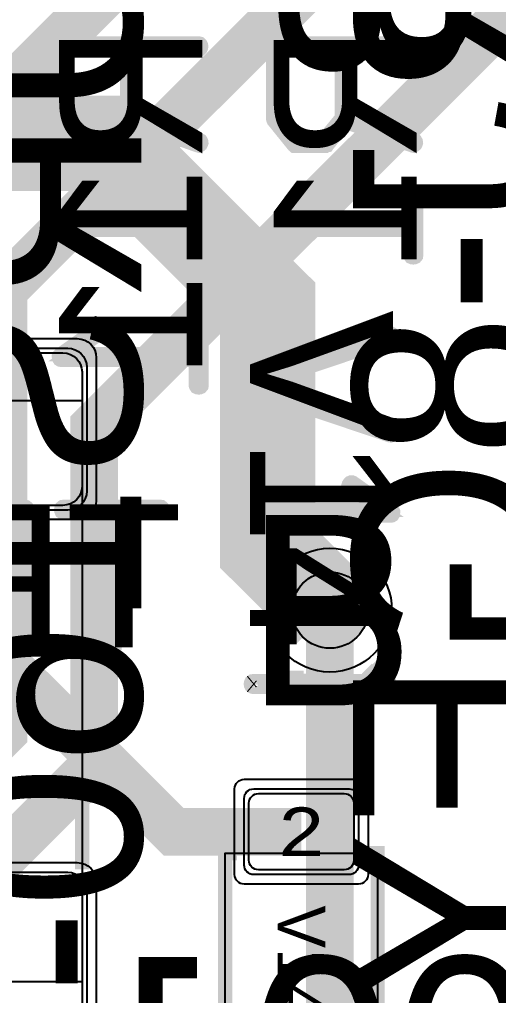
# Model space of a CAD drawing. Extents: x -18 to 179, y -60 to 172.
# Drawn here: x 112.04 to 117.07, y 76.06 to 86.3 of the extents above; entities that cross this region are included whole.
import ezdxf
from ezdxf.enums import TextEntityAlignment as Align

# ---------------------------------------------------------------- set-up
doc = ezdxf.new("R2010")
doc.units = 0
doc.header["$MEASUREMENT"] = 0
for name, color, linetype in [('ASSEMBLY_OUTLINES_TOP', 102, 'CONTINUOUS'), ('ASSEMBLY_PART_NUMBERS_BTM', 191, 'CONTINUOUS'), ('ASSEMBLY_PART_NUMBERS_TOP', 102, 'CONTINUOUS'), ('ASSEMBLY_REF_DES_TOP', 102, 'CONTINUOUS'), ('DRILL_DRAWING', 21, 'CONTINUOUS'), ('GENERATED_SILKSCREEN_BTM', 255, 'CONTINUOUS'), ('GENERATED_SILKSCREEN_TOP', 140, 'CONTINUOUS'), ('PART_PADS_SMD_TOP', 150, 'CONTINUOUS'), ('PIN_NUMBERS_BTM', 8, 'CONTINUOUS'), ('PIN_NUMBERS_TOP', 8, 'CONTINUOUS'), ('PLACEMENT_OUTLINES_TOP', 130, 'CONTINUOUS'), ('SILKSCREEN_OUTLINES_TOP', 150, 'CONTINUOUS'), ('SILKSCREEN_REF_DES_BTM', 211, 'CONTINUOUS'), ('SILKSCREEN_REF_DES_TOP', 150, 'CONTINUOUS'), ('SOLDERMASK_PADS_TOP', 102, 'CONTINUOUS'), ('SOLDERPASTE_PADS_TOP', 254, 'CONTINUOUS'), ('TRACES_LAYER_BOTTOM', 230, 'CONTINUOUS'), ('TRACES_LAYER_TOP', 150, 'CONTINUOUS'), ('VIA_HOLES_LAYER_BOTTOM', 30, 'CONTINUOUS'), ('VIA_HOLES_LAYER_TOP', 30, 'CONTINUOUS'), ('VIA_PADS_LAYER_BOTTOM', 230, 'CONTINUOUS'), ('VIA_PADS_LAYER_TOP', 150, 'CONTINUOUS')]:
    doc.layers.add(name, color=color, linetype=linetype)
doc.styles.add('COURIER_NEW', font='COUR.TTF')
doc.styles.add('VERIBEST_GERBER_0', font='txt')

msp = doc.modelspace()

# ---------------------------------------------------------------- hatches: boundary and pattern name
at = {"layer": 'VIA_HOLES_LAYER_BOTTOM'}
h = msp.add_hatch(color=256, dxfattribs=at)
edge = h.paths.add_edge_path()
edge.add_arc((115.3, 80.1), 0.4, 0, 360)
at = {"layer": 'VIA_HOLES_LAYER_TOP'}
h = msp.add_hatch(color=256, dxfattribs=at)
edge = h.paths.add_edge_path()
edge.add_arc((115.3, 80.1), 0.4, 0, 360)

# ---------------------------------------------------------------- linework, layer by layer
at = {"layer": 'ASSEMBLY_OUTLINES_TOP'}
for points in [[(107.3, 76.2), (107.3, 82.3), (112.7, 82.3), (112.7, 76.2)], [(114.2, 74.95), (114.2, 77.55), (115.8, 77.55), (115.8, 74.95)]]:
    msp.add_lwpolyline(points, close=True, dxfattribs=at)
at = {"layer": 'GENERATED_SILKSCREEN_BTM', "const_width": 0.15}
for points in [[(113.024, 84.98475), (113.021, 84.98025), (113.0135, 84.97875), (113.006, 84.97425), (112.9985, 84.97425), (112.6895, 84.97425), (112.682, 84.97425), (112.6775, 84.97875), (112.673, 84.97875), (112.6715, 84.98025), (112.67, 84.98175), (112.6655, 84.98475), (112.46, 85.23975), (112.457, 85.24725), (112.4555, 85.25175), (112.454, 85.25925), (112.454, 86.01525), (112.457, 86.02875), (112.4645, 86.03625), (112.4735, 86.04525), (112.484, 86.04825), (113.924, 86.04825), (113.936, 86.04525), (113.9435, 86.03775), (113.948, 86.02875), (113.9495, 86.01825), (113.948, 86.00625), (113.9435, 85.99575), (113.936, 85.98825), (113.924, 85.98525), (113.234, 85.98525), (113.234, 85.28025), (113.933, 85.03425), (113.9435, 85.02825), (113.9495, 85.01775), (113.951, 85.00575), (113.948, 84.99675), (113.9435, 84.98775), (113.9345, 84.98025), (113.9255, 84.97575), (113.9135, 84.97875), (113.2145, 85.22475), (113.024, 84.98475)], [(112.5155, 85.98525), (112.5155, 85.26675), (112.7045, 85.03425), (112.9835, 85.03425), (113.174, 85.26675), (113.174, 85.98525), (112.5155, 85.98525)], [(115.274, 84.98475), (115.271, 84.98025), (115.2635, 84.97875), (115.256, 84.97425), (115.2485, 84.97425), (114.9395, 84.97425), (114.932, 84.97425), (114.9275, 84.97875), (114.923, 84.97875), (114.9215, 84.98025), (114.92, 84.98175), (114.9155, 84.98475), (114.71, 85.23975), (114.707, 85.24725), (114.7055, 85.25175), (114.704, 85.25925), (114.704, 86.01525), (114.707, 86.02875), (114.7145, 86.03625), (114.7235, 86.04525), (114.734, 86.04825), (116.174, 86.04825), (116.186, 86.04525), (116.1935, 86.03775), (116.198, 86.02875), (116.1995, 86.01825), (116.198, 86.00625), (116.1935, 85.99575), (116.186, 85.98825), (116.174, 85.98525), (115.484, 85.98525), (115.484, 85.28025), (116.183, 85.03425), (116.1935, 85.02825), (116.1995, 85.01775), (116.201, 85.00575), (116.198, 84.99675), (116.1935, 84.98775), (116.1845, 84.98025), (116.1755, 84.97575), (116.1635, 84.97875), (115.4645, 85.22475), (115.274, 84.98475)], [(114.7655, 85.98525), (114.7655, 85.26675), (114.9545, 85.03425), (115.2335, 85.03425), (115.424, 85.26675), (115.424, 85.98525), (114.7655, 85.98525)], [(113.8925, 84.41325), (113.8955, 84.42525), (113.9015, 84.43125), (113.912, 84.43575), (113.924, 84.43725), (113.9345, 84.43575), (113.945, 84.43125), (113.9525, 84.42525), (113.954, 84.41325), (113.954, 83.82825), (113.9525, 83.81775), (113.945, 83.80875), (113.9345, 83.80425), (113.924, 83.80275), (113.912, 83.80425), (113.9015, 83.80875), (113.8955, 83.81775), (113.8925, 83.82825), (113.8925, 84.09225), (112.484, 84.09225), (112.4735, 84.09375), (112.466, 84.09825), (112.4615, 84.10575), (112.46, 84.11625), (112.4585, 84.12375), (112.4585, 84.13125), (112.4615, 84.13725), (112.4675, 84.14325), (112.8785, 84.43575), (112.889, 84.44025), (112.8995, 84.44025), (112.9085, 84.43575), (112.916, 84.42825), (112.922, 84.41925), (112.925, 84.40875), (112.925, 84.40275), (112.922, 84.39825), (112.919, 84.39375), (112.9145, 84.39075), (112.5785, 84.15075), (113.8925, 84.15075), (113.8925, 84.41325)], [(116.1425, 84.41325), (116.1455, 84.42525), (116.1515, 84.43125), (116.162, 84.43575), (116.174, 84.43725), (116.1845, 84.43575), (116.195, 84.43125), (116.2025, 84.42525), (116.204, 84.41325), (116.204, 83.82825), (116.2025, 83.81775), (116.195, 83.80875), (116.1845, 83.80425), (116.174, 83.80275), (116.162, 83.80425), (116.1515, 83.80875), (116.1455, 83.81775), (116.1425, 83.82825), (116.1425, 84.09225), (114.734, 84.09225), (114.7235, 84.09375), (114.716, 84.09825), (114.7115, 84.10575), (114.71, 84.11625), (114.7085, 84.12375), (114.7085, 84.13125), (114.7115, 84.13725), (114.7175, 84.14325), (115.1285, 84.43575), (115.139, 84.44025), (115.1495, 84.44025), (115.1585, 84.43575), (115.166, 84.42825), (115.172, 84.41925), (115.175, 84.40875), (115.175, 84.40275), (115.172, 84.39825), (115.169, 84.39375), (115.1645, 84.39075), (114.8285, 84.15075), (116.1425, 84.15075), (116.1425, 84.41325)], [(113.8925, 83.04825), (113.8955, 83.06025), (113.9015, 83.06625), (113.912, 83.07075), (113.924, 83.07225), (113.9345, 83.07075), (113.945, 83.06625), (113.9525, 83.06025), (113.954, 83.04825), (113.954, 82.46325), (113.9525, 82.45275), (113.945, 82.44375), (113.9345, 82.43925), (113.924, 82.43775), (113.912, 82.43925), (113.9015, 82.44375), (113.8955, 82.45275), (113.8925, 82.46325), (113.8925, 82.72725), (112.484, 82.72725), (112.4735, 82.72875), (112.466, 82.73325), (112.4615, 82.74075), (112.46, 82.75125), (112.4585, 82.75875), (112.4585, 82.76625), (112.4615, 82.77225), (112.4675, 82.77825), (112.8785, 83.07075), (112.889, 83.07525), (112.8995, 83.07525), (112.9085, 83.07075), (112.916, 83.06325), (112.922, 83.05425), (112.925, 83.04375), (112.925, 83.03775), (112.922, 83.03325), (112.919, 83.02875), (112.9145, 83.02575), (112.5785, 82.78575), (113.8925, 82.78575), (113.8925, 83.04825)], [(111.34325, 81.1845), (112.09925, 81.1845), (112.11275, 81.1815), (112.12175, 81.174), (112.12925, 81.165), (112.13225, 81.1545), (112.13225, 79.7145), (112.12925, 79.7025), (112.12175, 79.695), (112.11275, 79.6905), (112.10225, 79.689), (112.09025, 79.6905), (112.07975, 79.695), (112.07225, 79.7025), (112.06925, 79.7145), (112.06925, 80.4045), (111.34325, 80.4045)], [(113.04275, 79.7145), (113.04125, 79.704), (113.03375, 79.695), (113.02325, 79.6905), (113.01275, 79.689), (113.00375, 79.6905), (112.99325, 79.695), (112.98575, 79.704), (112.98275, 79.7145), (112.98275, 81.123), (112.50725, 81.123), (112.49675, 81.126), (112.48775, 81.132), (112.48325, 81.1425), (112.48175, 81.153), (112.48325, 81.165), (112.48775, 81.1755), (112.49675, 81.183), (112.50725, 81.1845), (113.51975, 81.1845), (113.53025, 81.183), (113.53925, 81.1755), (113.54375, 81.165), (113.54525, 81.153), (113.54375, 81.1425), (113.53925, 81.132), (113.53025, 81.126), (113.51975, 81.123), (113.04275, 81.123), (113.04275, 79.7145)], [(112.06925, 81.123), (111.35225, 81.123), (111.11825, 80.934), (111.11825, 80.655), (111.35225, 80.4645), (112.06925, 80.4645), (112.06925, 81.123)]]:
    msp.add_lwpolyline(points, dxfattribs=at)
at = {"layer": 'GENERATED_SILKSCREEN_TOP', "const_width": 0.15}
for points in [[(114.466, 82.4475), (114.466, 82.4895), (114.4675, 82.4985), (114.472, 82.506), (114.478, 82.5135), (114.487, 82.5165), (115.9255, 83.004), (115.9375, 83.004), (115.9465, 82.9995), (115.954, 82.992), (115.96, 82.9815), (115.9615, 82.971), (115.96, 82.9605), (115.9555, 82.9515), (115.945, 82.9455), (114.5305, 82.47), (115.945, 81.9915), (115.9555, 81.9855), (115.96, 81.9765), (115.9615, 81.966), (115.96, 81.9555), (115.954, 81.945), (115.9465, 81.9375), (115.9375, 81.9345), (115.9255, 81.936), (114.487, 82.4205), (114.478, 82.425), (114.472, 82.4325), (114.4675, 82.44), (114.466, 82.4475)], [(114.5275, 81.414), (114.526, 81.426), (114.5185, 81.432), (114.508, 81.4365), (114.496, 81.438), (114.4855, 81.4365), (114.475, 81.432), (114.4675, 81.426), (114.466, 81.414), (114.466, 80.829), (114.4675, 80.8185), (114.475, 80.8095), (114.4855, 80.805), (114.496, 80.8035), (114.508, 80.805), (114.5185, 80.8095), (114.526, 80.8185), (114.5275, 80.829), (114.5275, 81.093), (115.936, 81.093), (115.9465, 81.0945), (115.954, 81.099), (115.9585, 81.1065), (115.96, 81.117), (115.9615, 81.1245), (115.9615, 81.132), (115.9585, 81.138), (115.9525, 81.144), (115.5415, 81.4365), (115.531, 81.441), (115.522, 81.441), (115.5115, 81.4365), (115.504, 81.429), (115.498, 81.42), (115.495, 81.4095), (115.498, 81.399), (115.5055, 81.3915), (115.8415, 81.1515), (114.5275, 81.1515), (114.5275, 81.414)]]:
    msp.add_lwpolyline(points, dxfattribs=at)
for points in [[(112.700005, 77.380485, 0.000011097), (112.699995, 77.380492), (112.699995, 81.119508, 0.000011097), (112.700005, 81.119515), (112.700005, 77.380485)], [(115.922505, 79.331999), (115.921005, 79.322999), (115.921005, 79.322998), (115.918005, 79.313998, -0.16227766), (115.918003, 79.313996), (115.913505, 79.306498, -0.071067812), (115.913504, 79.306497), (115.907504, 79.298997, -0.236067977), (115.9075, 79.298995), (115.901504, 79.295997, -0.184527552), (115.901501, 79.295995), (115.894001, 79.294495, -0.099019514), (115.893999, 79.294495), (115.013505, 79.294495), (115.013505, 79.223999), (115.010505, 79.213499, -0.184527552), (115.010503, 79.213496), (115.003004, 79.204498, -0.184527553), (115.003002, 79.204495), (114.992502, 79.199995, -0.145489169), (114.992499, 79.199995), (114.980501, 79.198495, -0.095414573), (114.980499, 79.198495), (114.970001, 79.199995, -0.145489168), (114.969998, 79.199995), (114.959498, 79.204495, -0.205257702), (114.959495, 79.204498), (114.953496, 79.213496, -0.16227766), (114.953495, 79.213499), (114.950495, 79.223999), (114.950495, 79.294495), (114.496001, 79.294495, -0.099019514), (114.495999, 79.294495), (114.485499, 79.297495, -0.184527553), (114.485496, 79.297497), (114.476497, 79.304996, -0.236067977), (114.476495, 79.305), (114.471997, 79.313996, -0.184527552), (114.471995, 79.313999), (114.470495, 79.324499), (114.470495, 79.324501), (114.470505, 79.324572), (114.471995, 79.335001), (114.471995, 79.335002), (114.476495, 79.345502, -0.205257702), (114.476498, 79.345505), (114.485496, 79.353003, -0.184527552), (114.485499, 79.353005), (114.495999, 79.354505, -0.099019514), (114.496001, 79.354505), (114.950495, 79.354505), (114.950495, 79.464806, 0.000003855), (114.950505, 79.464801), (114.950505, 79.3545, -0.414213562), (114.9505, 79.354495), (114.496001, 79.354495), (114.485502, 79.352995), (114.476505, 79.345497), (114.472005, 79.334998), (114.470505, 79.3245), (114.472005, 79.314001), (114.472005, 79.314), (114.476503, 79.305004), (114.485502, 79.297505), (114.496001, 79.294505), (114.9505, 79.294505, -0.414213562), (114.950505, 79.2945), (114.950505, 79.224001), (114.953505, 79.213502), (114.959503, 79.204505), (114.970002, 79.200005), (114.9805, 79.198505), (114.992498, 79.200005), (115.002997, 79.204505), (115.010495, 79.213502), (115.013495, 79.224001), (115.013495, 79.2945, -0.414213562), (115.0135, 79.294505), (115.893999, 79.294505), (115.901499, 79.296005, -0.049388989), (115.9015, 79.296005), (115.907496, 79.299003), (115.913496, 79.306503), (115.917995, 79.314001), (115.917995, 79.314002), (115.920995, 79.323002, -0.049388989), (115.920995, 79.323003), (115.922495, 79.332), (115.920995, 79.339498), (115.914998, 79.346995, -0.111991093), (115.914996, 79.346996), (115.738983, 79.523009, 0.000003932), (115.738992, 79.523016), (115.915004, 79.347004, -0.111991093), (115.915005, 79.347002), (115.921003, 79.339504, -0.184527553), (115.921005, 79.339501), (115.922505, 79.332001), (115.922505, 79.331999)], [(115.817505, 79.3545, -0.530598452), (115.817498, 79.354495), (115.0135, 79.354495, -0.414213562), (115.013495, 79.3545), (115.013495, 79.434012, 0.000003714), (115.013505, 79.434008), (115.013505, 79.354505), (115.817487, 79.354505), (115.686113, 79.48637, 0.00000373), (115.686122, 79.486376), (115.817504, 79.354504, -0.213376807), (115.817505, 79.3545)], [(114.325, 77.549995), (114.200005, 77.549995), (114.200005, 74.950005), (114.325, 74.950005), (114.325, 74.949995), (114.2, 74.949995, -0.414213562), (114.199995, 74.95), (114.199995, 77.55, -0.414213562), (114.2, 77.550005), (114.325, 77.550005), (114.325, 77.549995)], [(115.800005, 74.95, -0.414213562), (115.8, 74.949995), (115.675, 74.949995), (115.675, 74.950005), (115.799995, 74.950005), (115.799995, 77.549995), (115.675, 77.549995), (115.675, 77.550005), (115.8, 77.550005, -0.414213562), (115.800005, 77.55), (115.800005, 74.95)]]:
    msp.add_lwpolyline(points, format="xyb", dxfattribs=at)
at = {"layer": 'PART_PADS_SMD_TOP'}
for points in [[(107.25, 82.65, -0.414213562), (107.45, 82.85), (112.55, 82.85, -0.414213562), (112.75, 82.65), (112.75, 81.35, -0.414213562), (112.55, 81.15), (107.45, 81.15, -0.414213562), (107.25, 81.35)], [(115.6, 77.425, -0.414213562), (115.5, 77.325), (114.5, 77.325, -0.414213562), (114.4, 77.425), (114.4, 78.125, -0.414213562), (114.5, 78.225), (115.5, 78.225, -0.414213562), (115.6, 78.125)], [(107.25, 77.15, -0.414213562), (107.45, 77.35), (112.55, 77.35, -0.414213562), (112.75, 77.15), (112.75, 75.85, -0.414213562), (112.55, 75.65), (107.45, 75.65, -0.414213562), (107.25, 75.85)]]:
    msp.add_lwpolyline(points, format="xyb", close=True, dxfattribs=at)
at = {"layer": 'PLACEMENT_OUTLINES_TOP'}
for points in [[(107.3, 76.2), (107.3, 82.3), (112.7, 82.3), (112.7, 76.2)], [(114.2, 74.95), (114.2, 77.55), (115.8, 77.55), (115.8, 74.95)]]:
    msp.add_lwpolyline(points, close=True, dxfattribs=at)
at = {"layer": 'SILKSCREEN_OUTLINES_TOP'}
for points in [[(107.3, 76.2), (107.3, 82.3), (112.7, 82.3), (112.7, 76.2)], [(114.2, 74.95), (114.2, 77.55), (115.8, 77.55), (115.8, 74.95)]]:
    msp.add_lwpolyline(points, close=True, dxfattribs=at)
at = {"layer": 'SOLDERMASK_PADS_TOP'}
for points in [[(107.15, 82.75, -0.414213562), (107.35, 82.95), (112.65, 82.95, -0.414213562), (112.85, 82.75), (112.85, 81.25, -0.414213562), (112.65, 81.05), (107.35, 81.05, -0.414213562), (107.15, 81.25)], [(115.7, 77.325, -0.414213562), (115.6, 77.225), (114.4, 77.225, -0.414213562), (114.3, 77.325), (114.3, 78.225, -0.414213562), (114.4, 78.325), (115.6, 78.325, -0.414213562), (115.7, 78.225)], [(107.15, 77.25, -0.414213562), (107.35, 77.45), (112.65, 77.45, -0.414213562), (112.85, 77.25), (112.85, 75.75, -0.414213562), (112.65, 75.55), (107.35, 75.55, -0.414213562), (107.15, 75.75)]]:
    msp.add_lwpolyline(points, format="xyb", close=True, dxfattribs=at)
at = {"layer": 'SOLDERPASTE_PADS_TOP'}
for points in [[(107.3, 82.6, -0.414213562), (107.5, 82.8), (112.5, 82.8, -0.414213562), (112.7, 82.6), (112.7, 81.4, -0.414213562), (112.5, 81.2), (107.5, 81.2, -0.414213562), (107.3, 81.4)], [(115.55, 77.475, -0.414213562), (115.45, 77.375), (114.55, 77.375, -0.414213562), (114.45, 77.475), (114.45, 78.075, -0.414213562), (114.55, 78.175), (115.45, 78.175, -0.414213562), (115.55, 78.075)], [(107.3, 77.1, -0.414213562), (107.5, 77.3), (112.5, 77.3, -0.414213562), (112.7, 77.1), (112.7, 75.9, -0.414213562), (112.5, 75.7), (107.5, 75.7, -0.414213562), (107.3, 75.9)]]:
    msp.add_lwpolyline(points, format="xyb", close=True, dxfattribs=at)
at = {"layer": 'TRACES_LAYER_BOTTOM', "const_width": 0.5}
for points in [[(115.140471, 87.85), (115.140471, 86.725), (111.875054, 83.459583), (111.875054, 78.817491), (108.398781, 75.341218)], [(113, 87.85), (113, 86.628245), (110.788758, 84.417003), (110.788758, 79.458395), (108.446282, 77.115919)], [(108.714767, 74.355561), (112.827704, 78.468498), (112.827704, 82.030608), (117.522096, 86.725), (117.522096, 87.85)], [(107.66419, 70.87419), (111.879776, 70.87419), (115.3, 74.294414), (115.3, 80.1)]]:
    msp.add_lwpolyline(points, dxfattribs=at)
at = {"layer": 'TRACES_LAYER_TOP'}
for points, const_width in [([(108.1, 85), (112.976982, 85), (114.645926, 83.331056), (114.645926, 80.754074), (115.3, 80.1)], 1), ([(110, 82), (110.558833, 82), (110.558833, 80.875), (113.658833, 77.775), (115, 77.775)], 0.5)]:
    msp.add_lwpolyline(points, dxfattribs=dict(at, const_width=const_width))
at = {"layer": 'VIA_HOLES_LAYER_BOTTOM'}
msp.add_circle((115.3, 80.1), 0.4, dxfattribs=at)
at = {"layer": 'VIA_HOLES_LAYER_TOP'}
msp.add_circle((115.3, 80.1), 0.4, dxfattribs=at)
at = {"layer": 'VIA_PADS_LAYER_BOTTOM'}
msp.add_circle((115.3, 80.1), 0.65, dxfattribs=at)
at = {"layer": 'VIA_PADS_LAYER_TOP'}
msp.add_circle((115.3, 80.1), 0.65, dxfattribs=at)

# ---------------------------------------------------------------- texts
at = {"layer": 'ASSEMBLY_PART_NUMBERS_BTM', "style": 'VERIBEST_GERBER_0', "text_generation_flag": 2}
for s, p in [('MURS160-13-F', (111.29, 89.5)), ('ERJ-8GEYJ331V', (115.54, 89.25))]:
    msp.add_text(s, height=2.032, rotation=90, dxfattribs=at).set_placement(p, align=Align.TOP_LEFT)
msp.add_text('R73TR2470SE00J', height=2.032, dxfattribs=at).set_placement((135.75, 76.46), align=Align.TOP_LEFT)
at = {"layer": 'ASSEMBLY_PART_NUMBERS_TOP', "style": 'VERIBEST_GERBER_0'}
msp.add_text('KDZTR20B', height=2.032, rotation=270, dxfattribs=at).set_placement((116.79, 99.5), align=Align.TOP_LEFT)
at = {"layer": 'ASSEMBLY_REF_DES_TOP', "style": 'VERIBEST_GERBER_0'}
msp.add_text('V14', height=0.5, rotation=270, dxfattribs=at).set_placement((115.25, 77), align=Align.TOP_LEFT)
at = {"layer": 'DRILL_DRAWING', "style": 'VERIBEST_GERBER_0'}
msp.add_text('B', height=2, dxfattribs=at).set_placement((115.3, 80.1), align=Align.MIDDLE_CENTER)
at = {"layer": 'PIN_NUMBERS_BTM', "style": 'COURIER_NEW'}
msp.add_text('2', height=0.508, dxfattribs=at).set_placement((115, 77.775), align=Align.MIDDLE_CENTER)
at = {"layer": 'PIN_NUMBERS_TOP', "style": 'COURIER_NEW'}
msp.add_text('2', height=0.508, dxfattribs=at).set_placement((115, 77.775), align=Align.MIDDLE_CENTER)
at = {"layer": 'SILKSCREEN_REF_DES_BTM', "style": 'VERIBEST_GERBER_0', "text_generation_flag": 2}
for s, p in [('R11', (112.46, 86.25)), ('R1', (114.71, 86.25))]:
    msp.add_text(s, height=1.5, rotation=90, dxfattribs=at).set_placement(p, align=Align.TOP_LEFT)
msp.add_text('TP5', height=1.5, dxfattribs=at).set_placement((113.75, 81.21), align=Align.TOP_LEFT)
at = {"layer": 'SILKSCREEN_REF_DES_TOP', "style": 'VERIBEST_GERBER_0'}
msp.add_text('V14', height=1.5, rotation=270, dxfattribs=at).set_placement((115.96, 83.25), align=Align.TOP_LEFT)

doc.saveas('drawing.dxf')
